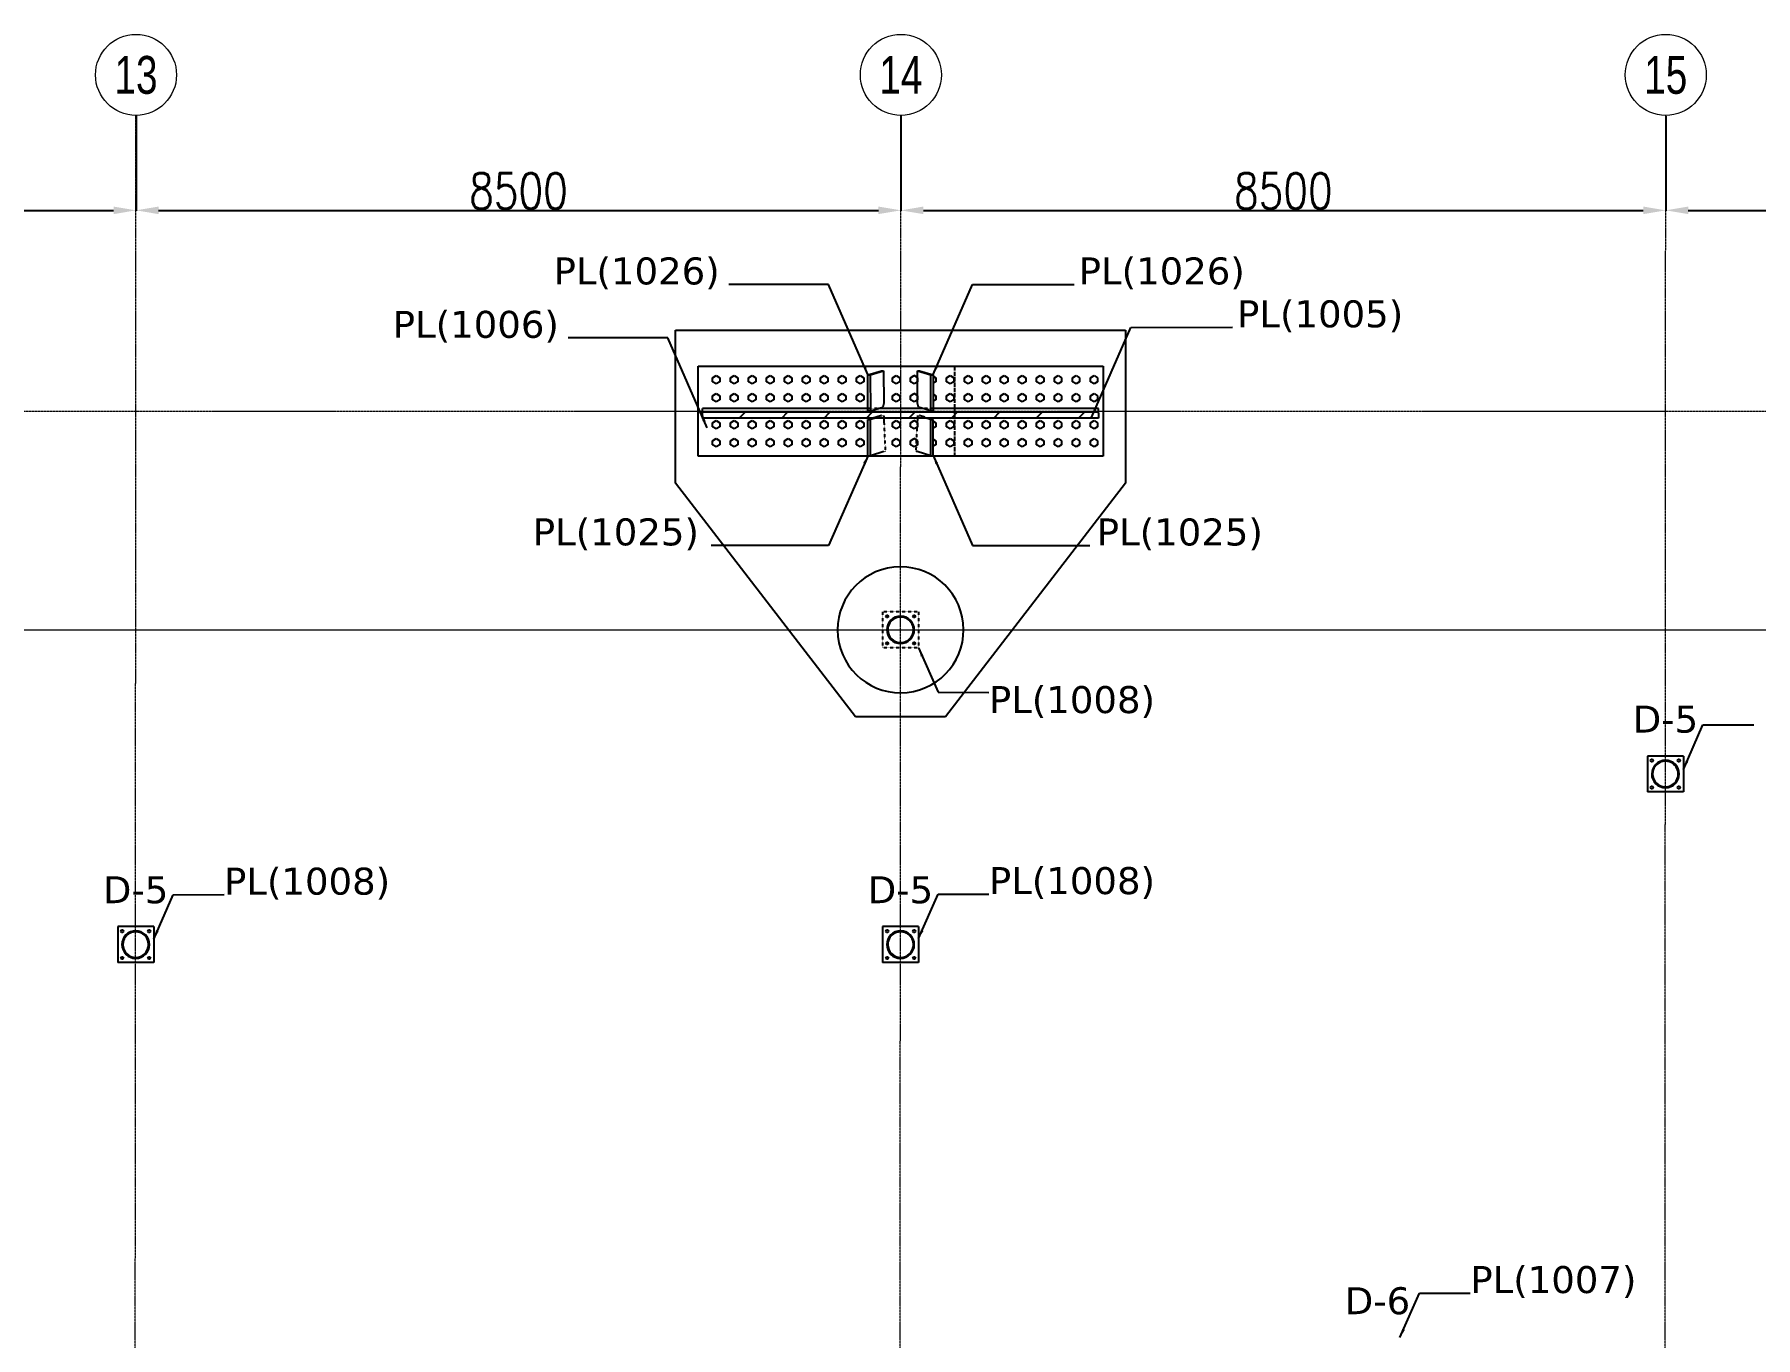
# Model space of a CAD drawing. Header units: millimetres. Extents: x -9024 to 102491, y -15825 to 35267.
# Drawn here: x 66716 to 85843, y 20060 to 34550 of the extents above; entities that cross this region are included whole.
import ezdxf
from ezdxf.enums import TextEntityAlignment as Align

# ---------------------------------------------------------------- set-up
doc = ezdxf.new("R2010")
doc.units = ezdxf.units.MM
for name, pattern in [('ACAD_ISO02W100', [15, 12, -3]), ('DXK_LINE_DOT2', [3.9198, 1.9599, -1.9599]), ('Grid Line', [3.33375, 1.905, -0.47625, 0.47625, -0.47625])]:
    doc.linetypes.add(name, pattern=pattern)
doc.layers.add('COTAS', color=8, linetype='Continuous')
doc.layers.add('TEXTO GENERAL', color=3, linetype='Continuous')
doc.layers.add('E_EJES', color=8, linetype='Continuous', lineweight=9)
doc.layers.add('E_EJES-1', color=8, linetype='Grid Line', lineweight=9)
doc.styles.add('CNI_COTAS', font='romans.shx', dxfattribs={"width": 0.8})
doc.styles.add('Swis721 LtCn BT_1', font='swisscl.ttf', dxfattribs={"height": 0.42})
doc.styles.add('TEXTO GENERAL', font='verdana.ttf', dxfattribs={"height": 0.9})
doc.dimstyles.new('1.3', dxfattribs={"dimscale": 0, "dimtxt": 25, "dimasz": 100, "dimexe": 4, "dimexo": 4, "dimgap": 9, "dimtad": 1, "dimdec": 0, "dimzin": 4, "dimdsep": 46, "dimtxsty": 'CNI_COTAS', "dimcen": 0, "dimclrd": 256, "dimclrt": 3, "dimadec": 0, "dimazin": 0, "dimtfac": 1, "dimtdec": 0, "dimtmove": 2, "dimatfit": 0, "dimfxl": 0.05, "dimtolj": 1, "dimtzin": 0, "dimarcsym": 0})
doc.dimstyles.new('1.5', dxfattribs={"dimscale": 0, "dimtxt": 400, "dimasz": 250, "dimexe": 4, "dimexo": 4, "dimgap": 15, "dimtad": 1, "dimdec": 0, "dimzin": 4, "dimdsep": 46, "dimtxsty": 'CNI_COTAS', "dimcen": 0, "dimclrd": 256, "dimclrt": 3, "dimadec": 0, "dimazin": 0, "dimtfac": 1, "dimtdec": 0, "dimtmove": 2, "dimatfit": 0, "dimfxl": 0.05, "dimtolj": 1, "dimtzin": 0, "dimarcsym": 0})

# ---------------------------------------------------------------- blocks, each defined once
blk = doc.blocks.new('Grid - CNI_NOMBRE EJES-372759-_26_00m_LOC COLUMNAS Y MUROS PISO 7')
at = {"layer": 'E_EJES'}
blk.add_circle((0, 0), 0.003, dxfattribs=at)
blk = doc.blocks.new('*D568')
at = {"layer": 'COTAS', "color": 0, "lineweight": -2, "transparency": 16777216}
for p, q in [((59345, 33641), (59345, 32590)), ((67845, 33646), (67845, 32590))]:
    blk.add_line(p, q, dxfattribs=at)
at = {"layer": 'COTAS', "lineweight": -2, "transparency": 16777216}
blk.add_line((59595, 32594), (67595, 32594), dxfattribs=at)
at = {"layer": 'COTAS', "transparency": 16777216}
for points in [[(59595, 32636), (59595, 32552), (59345, 32594)], [(67595, 32636), (67595, 32552), (67845, 32594)]]:
    blk.add_solid(points, dxfattribs=at)
at = {"layer": 'Defpoints', "color": 0, "transparency": 16777216}
for p in [(59345, 33645), (67845, 33650), (67845, 32594)]:
    blk.add_point(p, dxfattribs=at)
at = {"layer": 'COTAS', "color": 3, "transparency": 16777216, "insert": (63595, 32809), "char_height": 400, "attachment_point": 5, "style": 'CNI_COTAS'}
blk.add_mtext('\\A1;8500', dxfattribs=at)
blk = doc.blocks.new('*D569')
at = {"layer": 'COTAS', "color": 0, "lineweight": -2, "transparency": 16777216}
for p, q in [((67845, 33646), (67845, 32590)), ((76345, 33646), (76345, 32590))]:
    blk.add_line(p, q, dxfattribs=at)
at = {"layer": 'COTAS', "lineweight": -2, "transparency": 16777216}
blk.add_line((68095, 32594), (76095, 32594), dxfattribs=at)
at = {"layer": 'COTAS', "transparency": 16777216}
for points in [[(68095, 32636), (68095, 32552), (67845, 32594)], [(76095, 32636), (76095, 32552), (76345, 32594)]]:
    blk.add_solid(points, dxfattribs=at)
at = {"layer": 'Defpoints', "color": 0, "transparency": 16777216}
for p in [(67845, 33650), (76345, 33650), (76345, 32594)]:
    blk.add_point(p, dxfattribs=at)
at = {"layer": 'COTAS', "color": 3, "transparency": 16777216, "insert": (72095, 32809), "char_height": 400, "attachment_point": 5, "style": 'CNI_COTAS'}
blk.add_mtext('\\A1;8500', dxfattribs=at)
blk = doc.blocks.new('*D570')
at = {"layer": 'COTAS', "color": 0, "lineweight": -2, "transparency": 16777216}
for p, q in [((76345, 33646), (76345, 32590)), ((84845, 33641), (84845, 32590))]:
    blk.add_line(p, q, dxfattribs=at)
at = {"layer": 'COTAS', "lineweight": -2, "transparency": 16777216}
blk.add_line((76595, 32594), (84595, 32594), dxfattribs=at)
at = {"layer": 'COTAS', "transparency": 16777216}
for points in [[(76595, 32636), (76595, 32552), (76345, 32594)], [(84595, 32636), (84595, 32552), (84845, 32594)]]:
    blk.add_solid(points, dxfattribs=at)
at = {"layer": 'Defpoints', "color": 0, "transparency": 16777216}
for p in [(76345, 33650), (84845, 33645), (84845, 32594)]:
    blk.add_point(p, dxfattribs=at)
at = {"layer": 'COTAS', "color": 3, "transparency": 16777216, "insert": (80595, 32809), "char_height": 400, "attachment_point": 5, "style": 'CNI_COTAS'}
blk.add_mtext('\\A1;8500', dxfattribs=at)
blk = doc.blocks.new('*D571')
at = {"layer": 'COTAS', "color": 0, "lineweight": -2, "transparency": 16777216}
for p, q in [((84845, 33641), (84845, 32590)), ((93345, 33646), (93345, 32590))]:
    blk.add_line(p, q, dxfattribs=at)
at = {"layer": 'COTAS', "lineweight": -2, "transparency": 16777216}
blk.add_line((85095, 32594), (93095, 32594), dxfattribs=at)
at = {"layer": 'COTAS', "transparency": 16777216}
for points in [[(85095, 32636), (85095, 32552), (84845, 32594)], [(93095, 32636), (93095, 32552), (93345, 32594)]]:
    blk.add_solid(points, dxfattribs=at)
at = {"layer": 'Defpoints', "color": 0, "transparency": 16777216}
for p in [(84845, 33645), (93345, 33650), (93345, 32594)]:
    blk.add_point(p, dxfattribs=at)
at = {"layer": 'COTAS', "color": 3, "transparency": 16777216, "insert": (89095, 32809), "char_height": 400, "attachment_point": 5, "style": 'CNI_COTAS'}
blk.add_mtext('\\A1;8500', dxfattribs=at)

msp = doc.modelspace()

# ---------------------------------------------------------------- hatches: boundary and pattern name
at = {"linetype": 'Continuous'}
h = msp.add_hatch(dxfattribs=at)
h.set_pattern_fill('', scale=105, style=0, pattern_type=0)
h.set_pattern_definition([(45, (74141.58, 30348.73), (-235.732, 235.732), [])])
h.paths.add_polyline_path([(78541.6, 30348.7), (74141.6, 30348.7), (74141.6, 30338.3), (74143.9, 30284.5), (78539.2, 30284.5), (78541.6, 30338.3)])
h = msp.add_hatch(dxfattribs=at)
h.set_pattern_fill('', scale=105, style=0, pattern_type=0)
h.set_pattern_definition([(45, (76490.95, 27959.75), (-235.73, 235.73), [])])
h.paths.add_polyline_path([(76493.9, 27930), (76490.9, 27959.8), (76482.3, 27988.4), (76468.2, 28014.7), (76449.2, 28037.8), (76426.1, 28056.8), (76399.7, 28070.9), (76371.1, 28079.6), (76341.4, 28082.5), (76311.6, 28079.6), (76283, 28070.9), (76256.7, 28056.8), (76233.5, 28037.8), (76214.6, 28014.7), (76200.5, 27988.4), (76191.8, 27959.8), (76188.9, 27930), (76191.8, 27900.2), (76200.5, 27871.6), (76214.6, 27845.3), (76233.5, 27822.2), (76256.7, 27803.2), (76283, 27789.1), (76311.6, 27780.4), (76341.4, 27777.5), (76371.1, 27780.4), (76399.7, 27789.1), (76426.1, 27803.2), (76449.2, 27822.2), (76468.2, 27845.3), (76482.3, 27871.6), (76490.9, 27900.2)])
h.paths.add_polyline_path([(76473, 27875.5), (76459.9, 27850.8), (76442.1, 27829.2), (76420.5, 27811.5), (76395.9, 27798.3), (76369.2, 27790.2), (76341.4, 27787.5), (76313.6, 27790.2), (76286.8, 27798.3), (76262.2, 27811.5), (76240.6, 27829.2), (76222.9, 27850.8), (76209.7, 27875.5), (76201.6, 27902.2), (76198.9, 27930), (76201.6, 27957.8), (76209.7, 27984.5), (76222.9, 28009.2), (76240.6, 28030.8), (76262.2, 28048.5), (76286.8, 28061.7), (76313.6, 28069.8), (76341.4, 28072.5), (76369.2, 28069.8), (76395.9, 28061.7), (76420.5, 28048.5), (76442.1, 28030.8), (76459.9, 28009.2), (76473, 27984.5), (76481.1, 27957.8), (76483.9, 27930), (76481.1, 27902.2)])
h = msp.add_hatch(color=96, dxfattribs=at)
h.paths.add_polyline_path([(84993.9, 26326.9), (84991, 26356.7), (84982.3, 26385.3), (84968.2, 26411.7), (84949.2, 26434.8), (84926.1, 26453.7), (84899.7, 26467.8), (84871.1, 26476.5), (84841.4, 26479.4), (84811.6, 26476.5), (84783, 26467.8), (84756.7, 26453.7), (84733.5, 26434.8), (84714.6, 26411.7), (84700.5, 26385.3), (84691.8, 26356.7), (84688.9, 26326.9), (84691.8, 26297.2), (84700.5, 26268.6), (84714.6, 26242.2), (84733.5, 26219.1), (84756.7, 26200.1), (84783, 26186), (84811.6, 26177.4), (84841.4, 26174.4), (84871.1, 26177.4), (84899.7, 26186), (84926.1, 26200.1), (84949.2, 26219.1), (84968.2, 26242.2), (84982.3, 26268.6), (84991, 26297.2)])
h.paths.add_polyline_path([(84973, 26272.4), (84959.9, 26247.8), (84942.1, 26226.2), (84920.6, 26208.5), (84895.9, 26195.3), (84869.2, 26187.2), (84841.4, 26184.4), (84813.6, 26187.2), (84786.9, 26195.3), (84762.2, 26208.5), (84740.6, 26226.2), (84722.9, 26247.8), (84709.7, 26272.4), (84701.6, 26299.1), (84698.9, 26326.9), (84701.6, 26354.7), (84709.7, 26381.5), (84722.9, 26406.1), (84740.6, 26427.7), (84762.2, 26445.4), (84786.9, 26458.6), (84813.6, 26466.7), (84841.4, 26469.4), (84869.2, 26466.7), (84895.9, 26458.6), (84920.6, 26445.4), (84942.1, 26427.7), (84959.9, 26406.1), (84973, 26381.5), (84981.1, 26354.7), (84983.9, 26326.9), (84981.1, 26299.1)])
h = msp.add_hatch(color=96, dxfattribs=at)
h.paths.add_polyline_path([(67993.9, 24429.9), (67990.9, 24459.7), (67982.3, 24488.3), (67968.2, 24514.6), (67949.2, 24537.7), (67926.1, 24556.7), (67899.7, 24570.8), (67871.1, 24579.5), (67841.4, 24582.4), (67811.6, 24579.5), (67783, 24570.8), (67756.7, 24556.7), (67733.5, 24537.7), (67714.6, 24514.6), (67700.5, 24488.3), (67691.8, 24459.7), (67688.9, 24429.9), (67691.8, 24400.1), (67700.5, 24371.5), (67714.6, 24345.2), (67733.5, 24322.1), (67756.7, 24303.1), (67783, 24289), (67811.6, 24280.3), (67841.4, 24277.4), (67871.1, 24280.3), (67899.7, 24289), (67926.1, 24303.1), (67949.2, 24322.1), (67968.2, 24345.2), (67982.3, 24371.5), (67990.9, 24400.1)])
h.paths.add_polyline_path([(67973, 24375.4), (67959.9, 24350.7), (67942.1, 24329.1), (67920.5, 24311.4), (67895.9, 24298.2), (67869.2, 24290.1), (67841.4, 24287.4), (67813.6, 24290.1), (67786.8, 24298.2), (67762.2, 24311.4), (67740.6, 24329.1), (67722.9, 24350.7), (67709.7, 24375.4), (67701.6, 24402.1), (67698.9, 24429.9), (67701.6, 24457.7), (67709.7, 24484.4), (67722.9, 24509.1), (67740.6, 24530.7), (67762.2, 24548.4), (67786.8, 24561.6), (67813.6, 24569.7), (67841.4, 24572.4), (67869.2, 24569.7), (67895.9, 24561.6), (67920.5, 24548.4), (67942.1, 24530.7), (67959.9, 24509.1), (67973, 24484.4), (67981.1, 24457.7), (67983.9, 24429.9), (67981.1, 24402.1)])
h = msp.add_hatch(color=96, dxfattribs=at)
h.paths.add_polyline_path([(76493.9, 24429.9), (76490.9, 24459.7), (76482.3, 24488.3), (76468.2, 24514.6), (76449.2, 24537.7), (76426.1, 24556.7), (76399.7, 24570.8), (76371.1, 24579.5), (76341.4, 24582.4), (76311.6, 24579.5), (76283, 24570.8), (76256.7, 24556.7), (76233.5, 24537.7), (76214.6, 24514.6), (76200.5, 24488.3), (76191.8, 24459.7), (76188.9, 24429.9), (76191.8, 24400.1), (76200.5, 24371.5), (76214.6, 24345.2), (76233.5, 24322.1), (76256.7, 24303.1), (76283, 24289), (76311.6, 24280.3), (76341.4, 24277.4), (76371.1, 24280.3), (76399.7, 24289), (76426.1, 24303.1), (76449.2, 24322.1), (76468.2, 24345.2), (76482.3, 24371.5), (76490.9, 24400.1)])
h.paths.add_polyline_path([(76473, 24375.4), (76459.9, 24350.7), (76442.1, 24329.1), (76420.5, 24311.4), (76395.9, 24298.2), (76369.2, 24290.1), (76341.4, 24287.4), (76313.6, 24290.1), (76286.8, 24298.2), (76262.2, 24311.4), (76240.6, 24329.1), (76222.9, 24350.7), (76209.7, 24375.4), (76201.6, 24402.1), (76198.9, 24429.9), (76201.6, 24457.7), (76209.7, 24484.4), (76222.9, 24509.1), (76240.6, 24530.7), (76262.2, 24548.4), (76286.8, 24561.6), (76313.6, 24569.7), (76341.4, 24572.4), (76369.2, 24569.7), (76395.9, 24561.6), (76420.5, 24548.4), (76442.1, 24530.7), (76459.9, 24509.1), (76473, 24484.4), (76481.1, 24457.7), (76483.9, 24429.9), (76481.1, 24402.1)])

# ---------------------------------------------------------------- linework, layer by layer
at = {"color": 2, "linetype": 'Continuous'}
for p, q in [((73841.6, 29560), (73841.6, 31260)), ((73841.6, 31260), (78841.2, 31260)), ((78841.2, 31260), (78841.2, 29560)), ((74091.6, 29860), (74091.6, 30860)), ((74091.6, 30860), (78591.6, 30860)), ((75979.2, 30764.9), (76129.3, 30808.7)), ((76005.3, 30765.5), (76153.2, 30808.7)), ((76129.3, 30808.7), (76153.2, 30808.7)), ((76153.2, 30808.7), (76154, 30448.7)), ((76528.8, 30448.7), (76529.5, 30808.7)), ((76529.5, 30808.7), (76553.5, 30808.7)), ((76529.5, 30808.7), (76677.4, 30765.5)), ((76553.5, 30808.7), (76703.5, 30764.9)), ((78591.6, 30860), (78591.6, 29860)), ((75979.2, 30764.9), (76005.3, 30765.5)), ((75979.3, 30364.4), (75979.2, 30764.9)), ((76005.3, 30765.5), (76005.5, 30365.1)), ((76677.3, 30365.1), (76677.4, 30765.5)), ((76677.4, 30765.5), (76703.5, 30764.9)), ((76703.5, 30764.9), (76703.4, 30364.4)), ((76154, 30448.7), (76142.5, 30405.3)), ((76540.3, 30405.3), (76528.8, 30448.7)), ((74141.6, 30348.7), (74141.6, 30391.9)), ((75979.3, 30391.9), (74141.6, 30391.9)), ((74141.6, 30338.3), (74141.6, 30348.7)), ((78541.6, 30348.7), (74141.6, 30348.7)), ((74141.6, 30284.9), (74141.6, 30338.3)), ((74143.9, 30284.5), (74141.6, 30338.3)), ((74143.9, 30284.5), (74141.6, 30284.9)), ((78539.2, 30284.5), (74143.9, 30284.5)), ((76005.5, 30365.1), (75979.3, 30364.4)), ((76037.9, 30284.5), (75979.4, 30267)), ((75979.4, 30267), (76005.5, 30267.6)), ((75979.4, 29865.5), (75979.4, 30267)), ((76005.5, 30365.1), (76142.5, 30405.3)), ((76061.8, 30284.5), (76005.5, 30267.6)), ((76005.5, 29866.1), (76005.5, 30267.6)), ((76586, 30391.9), (76096.8, 30391.9)), ((76154.5, 30284.5), (76157.2, 30226.8)), ((76528.2, 30284.5), (76525.6, 30226.8)), ((76677.3, 30365.1), (76540.3, 30405.3)), ((76677.3, 30267.6), (76620.9, 30284.5)), ((76703.4, 30267), (76644.8, 30284.5)), ((76703.4, 30364.4), (76677.3, 30365.1)), ((76677.3, 29866.1), (76677.3, 30267.6)), ((76677.3, 30267.6), (76703.4, 30267)), ((78541.6, 30391.9), (76703.4, 30391.9)), ((76703.4, 29865.5), (76703.4, 30267)), ((78541.6, 30338.3), (78539.2, 30284.5)), ((78541.6, 30284.9), (78539.2, 30284.5)), ((78541.6, 30348.7), (78541.6, 30391.9)), ((78541.6, 30338.3), (78541.6, 30348.7)), ((78541.6, 30338.3), (78541.6, 30284.9)), ((78591.6, 29860), (74091.6, 29860)), ((75979.4, 29865.5), (76005.5, 29866.1)), ((76157.2, 29911.5), (76005.5, 29866.1)), ((76677.3, 29866.1), (76525.6, 29911.5)), ((76677.3, 29866.1), (76703.4, 29865.5)), ((75841.4, 26963), (73841.6, 29560)), ((78841.2, 29560), (76841.4, 26963)), ((76841.4, 26963), (75841.4, 26963)), ((85041.4, 26526.9), (84641.4, 26526.9)), ((84641.4, 26526.9), (84641.4, 26126.9)), ((85041.4, 26526.9), (85041.4, 26126.9)), ((85041.4, 26126.9), (84641.4, 26126.9)), ((68041.4, 24629.9), (67641.4, 24629.9)), ((67641.4, 24629.9), (67641.4, 24229.9)), ((68041.4, 24629.9), (68041.4, 24229.9)), ((76541.4, 24629.9), (76141.4, 24629.9)), ((76141.4, 24629.9), (76141.4, 24229.9)), ((76541.4, 24629.9), (76541.4, 24229.9)), ((68041.4, 24229.9), (67641.4, 24229.9)), ((76541.4, 24229.9), (76141.4, 24229.9))]:
    msp.add_line(p, q, dxfattribs=at)
at = {"color": 7, "linetype": 'DXK_LINE_DOT2'}
for p, q in [((74091.6, 29860), (74091.6, 30860)), ((74091.6, 30860), (78591.6, 30860)), ((78591.6, 30860), (78591.6, 29860)), ((76096.8, 30391.9), (75979.3, 30391.9)), ((76129.4, 30311.8), (76037.9, 30284.5)), ((76153.3, 30311.8), (76061.8, 30284.5)), ((76153.3, 30311.8), (76129.4, 30311.8)), ((76153.3, 30311.8), (76154.5, 30284.5)), ((76157.2, 30226.8), (76171.5, 29915.8)), ((76525.6, 30226.8), (76511.2, 29915.8)), ((76529.5, 30311.8), (76528.2, 30284.5)), ((76553.4, 30311.8), (76529.5, 30311.8)), ((76620.9, 30284.5), (76529.5, 30311.8)), ((76644.8, 30284.5), (76553.4, 30311.8)), ((76703.4, 30391.9), (76586, 30391.9)), ((78591.6, 29860), (74091.6, 29860)), ((76171.5, 29915.8), (76157.2, 29911.5)), ((76525.6, 29911.5), (76511.2, 29915.8)), ((76541.4, 28130), (76141.4, 28130)), ((76141.4, 28130), (76141.4, 27730)), ((76541.4, 28130), (76541.4, 27730)), ((76541.4, 27730), (76141.4, 27730))]:
    msp.add_line(p, q, dxfattribs=at)
at = {"color": 1, "linetype": 'ACAD_ISO02W100', "ltscale": 4}
msp.add_line((76941.6, 30860), (76941.6, 29860), dxfattribs=at)
at = {"color": 7, "linetype": 'Continuous'}
for p, q in [((74251.6, 30733.1), (74291.6, 30756.2)), ((74251.6, 30686.9), (74251.6, 30733.1)), ((74291.6, 30663.8), (74251.6, 30686.9)), ((74291.6, 30756.2), (74331.6, 30733.1)), ((74331.6, 30686.9), (74291.6, 30663.8)), ((74331.6, 30733.1), (74331.6, 30686.9)), ((74451.6, 30733.1), (74491.6, 30756.2)), ((74451.6, 30686.9), (74451.6, 30733.1)), ((74491.6, 30663.8), (74451.6, 30686.9)), ((74491.6, 30756.2), (74531.6, 30733.1)), ((74531.6, 30686.9), (74491.6, 30663.8)), ((74531.6, 30733.1), (74531.6, 30686.9)), ((74651.6, 30733.1), (74691.6, 30756.2)), ((74651.6, 30686.9), (74651.6, 30733.1)), ((74691.6, 30663.8), (74651.6, 30686.9)), ((74691.6, 30756.2), (74731.6, 30733.1)), ((74731.6, 30686.9), (74691.6, 30663.8)), ((74731.6, 30733.1), (74731.6, 30686.9)), ((74851.6, 30733.1), (74891.6, 30756.2)), ((74851.6, 30686.9), (74851.6, 30733.1)), ((74891.6, 30663.8), (74851.6, 30686.9)), ((74891.6, 30756.2), (74931.6, 30733.1)), ((74931.6, 30686.9), (74891.6, 30663.8)), ((74931.6, 30733.1), (74931.6, 30686.9)), ((75051.6, 30733.1), (75091.6, 30756.2)), ((75051.6, 30686.9), (75051.6, 30733.1)), ((75091.6, 30663.8), (75051.6, 30686.9)), ((75091.6, 30756.2), (75131.6, 30733.1)), ((75131.6, 30686.9), (75091.6, 30663.8)), ((75131.6, 30733.1), (75131.6, 30686.9)), ((75251.6, 30733.1), (75291.6, 30756.2)), ((75251.6, 30686.9), (75251.6, 30733.1)), ((75291.6, 30663.8), (75251.6, 30686.9)), ((75291.6, 30756.2), (75331.6, 30733.1)), ((75331.6, 30686.9), (75291.6, 30663.8)), ((75331.6, 30733.1), (75331.6, 30686.9)), ((75451.6, 30733.1), (75491.6, 30756.2)), ((75451.6, 30686.9), (75451.6, 30733.1)), ((75491.6, 30663.8), (75451.6, 30686.9)), ((75491.6, 30756.2), (75531.6, 30733.1)), ((75531.6, 30686.9), (75491.6, 30663.8)), ((75531.6, 30733.1), (75531.6, 30686.9)), ((75651.6, 30733.1), (75691.6, 30756.2)), ((75651.6, 30686.9), (75651.6, 30733.1)), ((75691.6, 30663.8), (75651.6, 30686.9)), ((75691.6, 30756.2), (75731.6, 30733.1)), ((75731.6, 30686.9), (75691.6, 30663.8)), ((75731.6, 30733.1), (75731.6, 30686.9)), ((75851.6, 30733.1), (75891.6, 30756.2)), ((75851.6, 30686.9), (75851.6, 30733.1)), ((75891.6, 30663.8), (75851.6, 30686.9)), ((75891.6, 30756.2), (75931.6, 30733.1)), ((75931.6, 30686.9), (75891.6, 30663.8)), ((75931.6, 30733.1), (75931.6, 30686.9)), ((76251.6, 30733.1), (76291.6, 30756.2)), ((76251.6, 30686.9), (76251.6, 30733.1)), ((76291.6, 30663.8), (76251.6, 30686.9)), ((76291.6, 30756.2), (76331.6, 30733.1)), ((76331.6, 30686.9), (76291.6, 30663.8)), ((76331.6, 30733.1), (76331.6, 30686.9)), ((76451.6, 30733.1), (76491.6, 30756.2)), ((76451.6, 30686.9), (76451.6, 30733.1)), ((76491.6, 30663.8), (76451.6, 30686.9)), ((76531.6, 30733.1), (76491.6, 30756.2)), ((76531.6, 30686.9), (76491.6, 30663.8)), ((76531.6, 30686.9), (76531.6, 30733.1)), ((76703.5, 30749.3), (76731.6, 30733.1)), ((76731.6, 30686.9), (76703.5, 30670.7)), ((76731.6, 30733.1), (76731.6, 30686.9)), ((76851.6, 30733.1), (76891.6, 30756.2)), ((76851.6, 30686.9), (76851.6, 30733.1)), ((76891.6, 30663.8), (76851.6, 30686.9)), ((76891.6, 30756.2), (76931.6, 30733.1)), ((76931.6, 30686.9), (76891.6, 30663.8)), ((76931.6, 30733.1), (76931.6, 30686.9)), ((77051.6, 30733.1), (77091.6, 30756.2)), ((77051.6, 30686.9), (77051.6, 30733.1)), ((77091.6, 30663.8), (77051.6, 30686.9)), ((77091.6, 30756.2), (77131.6, 30733.1)), ((77131.6, 30686.9), (77091.6, 30663.8)), ((77131.6, 30733.1), (77131.6, 30686.9)), ((77251.6, 30733.1), (77291.6, 30756.2)), ((77251.6, 30686.9), (77251.6, 30733.1)), ((77291.6, 30663.8), (77251.6, 30686.9)), ((77291.6, 30756.2), (77331.6, 30733.1)), ((77331.6, 30686.9), (77291.6, 30663.8)), ((77331.6, 30733.1), (77331.6, 30686.9)), ((77451.6, 30733.1), (77491.6, 30756.2)), ((77451.6, 30686.9), (77451.6, 30733.1)), ((77491.6, 30663.8), (77451.6, 30686.9)), ((77491.6, 30756.2), (77531.6, 30733.1)), ((77531.6, 30686.9), (77491.6, 30663.8)), ((77531.6, 30733.1), (77531.6, 30686.9)), ((77651.6, 30733.1), (77691.6, 30756.2)), ((77651.6, 30686.9), (77651.6, 30733.1)), ((77691.6, 30663.8), (77651.6, 30686.9)), ((77691.6, 30756.2), (77731.6, 30733.1)), ((77731.6, 30686.9), (77691.6, 30663.8)), ((77731.6, 30733.1), (77731.6, 30686.9)), ((77851.6, 30733.1), (77891.6, 30756.2)), ((77851.6, 30686.9), (77851.6, 30733.1)), ((77891.6, 30663.8), (77851.6, 30686.9)), ((77891.6, 30756.2), (77931.6, 30733.1)), ((77931.6, 30686.9), (77891.6, 30663.8)), ((77931.6, 30733.1), (77931.6, 30686.9)), ((78051.6, 30733.1), (78091.6, 30756.2)), ((78051.6, 30686.9), (78051.6, 30733.1)), ((78091.6, 30663.8), (78051.6, 30686.9)), ((78091.6, 30756.2), (78131.6, 30733.1)), ((78131.6, 30686.9), (78091.6, 30663.8)), ((78131.6, 30733.1), (78131.6, 30686.9)), ((78251.6, 30733.1), (78291.6, 30756.2)), ((78251.6, 30686.9), (78251.6, 30733.1)), ((78291.6, 30663.8), (78251.6, 30686.9)), ((78291.6, 30756.2), (78331.6, 30733.1)), ((78331.6, 30686.9), (78291.6, 30663.8)), ((78331.6, 30733.1), (78331.6, 30686.9)), ((78451.6, 30733.1), (78491.6, 30756.2)), ((78451.6, 30686.9), (78451.6, 30733.1)), ((78491.6, 30663.8), (78451.6, 30686.9)), ((78491.6, 30756.2), (78531.6, 30733.1)), ((78531.6, 30686.9), (78491.6, 30663.8)), ((78531.6, 30733.1), (78531.6, 30686.9)), ((74251.6, 30533.1), (74291.6, 30556.2)), ((74251.6, 30486.9), (74251.6, 30533.1)), ((74291.6, 30463.8), (74251.6, 30486.9)), ((74291.6, 30556.2), (74331.6, 30533.1)), ((74331.6, 30486.9), (74291.6, 30463.8)), ((74331.6, 30533.1), (74331.6, 30486.9)), ((74451.6, 30533.1), (74491.6, 30556.2)), ((74451.6, 30486.9), (74451.6, 30533.1)), ((74491.6, 30463.8), (74451.6, 30486.9)), ((74491.6, 30556.2), (74531.6, 30533.1)), ((74531.6, 30486.9), (74491.6, 30463.8)), ((74531.6, 30533.1), (74531.6, 30486.9)), ((74651.6, 30533.1), (74691.6, 30556.2)), ((74651.6, 30486.9), (74651.6, 30533.1)), ((74691.6, 30463.8), (74651.6, 30486.9)), ((74691.6, 30556.2), (74731.6, 30533.1)), ((74731.6, 30486.9), (74691.6, 30463.8)), ((74731.6, 30533.1), (74731.6, 30486.9)), ((74851.6, 30533.1), (74891.6, 30556.2)), ((74851.6, 30486.9), (74851.6, 30533.1)), ((74891.6, 30463.8), (74851.6, 30486.9)), ((74891.6, 30556.2), (74931.6, 30533.1)), ((74931.6, 30486.9), (74891.6, 30463.8)), ((74931.6, 30533.1), (74931.6, 30486.9)), ((75051.6, 30533.1), (75091.6, 30556.2)), ((75051.6, 30486.9), (75051.6, 30533.1)), ((75091.6, 30463.8), (75051.6, 30486.9)), ((75091.6, 30556.2), (75131.6, 30533.1)), ((75131.6, 30486.9), (75091.6, 30463.8)), ((75131.6, 30533.1), (75131.6, 30486.9)), ((75251.6, 30533.1), (75291.6, 30556.2)), ((75251.6, 30486.9), (75251.6, 30533.1)), ((75291.6, 30463.8), (75251.6, 30486.9)), ((75291.6, 30556.2), (75331.6, 30533.1)), ((75331.6, 30486.9), (75291.6, 30463.8)), ((75331.6, 30533.1), (75331.6, 30486.9)), ((75451.6, 30533.1), (75491.6, 30556.2)), ((75451.6, 30486.9), (75451.6, 30533.1)), ((75491.6, 30463.8), (75451.6, 30486.9)), ((75491.6, 30556.2), (75531.6, 30533.1)), ((75531.6, 30486.9), (75491.6, 30463.8)), ((75531.6, 30533.1), (75531.6, 30486.9)), ((75651.6, 30533.1), (75691.6, 30556.2)), ((75651.6, 30486.9), (75651.6, 30533.1)), ((75691.6, 30463.8), (75651.6, 30486.9)), ((75691.6, 30556.2), (75731.6, 30533.1)), ((75731.6, 30486.9), (75691.6, 30463.8)), ((75731.6, 30533.1), (75731.6, 30486.9)), ((75851.6, 30533.1), (75891.6, 30556.2)), ((75851.6, 30486.9), (75851.6, 30533.1)), ((75891.6, 30463.8), (75851.6, 30486.9)), ((75891.6, 30556.2), (75931.6, 30533.1)), ((75931.6, 30486.9), (75891.6, 30463.8)), ((75931.6, 30533.1), (75931.6, 30486.9)), ((76251.6, 30533.1), (76291.6, 30556.2)), ((76251.6, 30486.9), (76251.6, 30533.1)), ((76291.6, 30463.8), (76251.6, 30486.9)), ((76291.6, 30556.2), (76331.6, 30533.1)), ((76331.6, 30486.9), (76291.6, 30463.8)), ((76331.6, 30533.1), (76331.6, 30486.9)), ((76451.6, 30533.1), (76491.6, 30556.2)), ((76451.6, 30486.9), (76451.6, 30533.1)), ((76491.6, 30463.8), (76451.6, 30486.9)), ((76531.6, 30533.1), (76491.6, 30556.2)), ((76531.6, 30486.9), (76491.6, 30463.8)), ((76531.6, 30486.9), (76531.6, 30533.1)), ((76703.5, 30549.3), (76731.6, 30533.1)), ((76731.6, 30486.9), (76703.5, 30470.7)), ((76731.6, 30533.1), (76731.6, 30486.9)), ((76851.6, 30533.1), (76891.6, 30556.2)), ((76851.6, 30486.9), (76851.6, 30533.1)), ((76891.6, 30463.8), (76851.6, 30486.9)), ((76891.6, 30556.2), (76931.6, 30533.1)), ((76931.6, 30486.9), (76891.6, 30463.8)), ((76931.6, 30533.1), (76931.6, 30486.9)), ((77051.6, 30533.1), (77091.6, 30556.2)), ((77051.6, 30486.9), (77051.6, 30533.1)), ((77091.6, 30463.8), (77051.6, 30486.9)), ((77091.6, 30556.2), (77131.6, 30533.1)), ((77131.6, 30486.9), (77091.6, 30463.8)), ((77131.6, 30533.1), (77131.6, 30486.9)), ((77251.6, 30533.1), (77291.6, 30556.2)), ((77251.6, 30486.9), (77251.6, 30533.1)), ((77291.6, 30463.8), (77251.6, 30486.9)), ((77291.6, 30556.2), (77331.6, 30533.1)), ((77331.6, 30486.9), (77291.6, 30463.8)), ((77331.6, 30533.1), (77331.6, 30486.9)), ((77451.6, 30533.1), (77491.6, 30556.2)), ((77451.6, 30486.9), (77451.6, 30533.1)), ((77491.6, 30463.8), (77451.6, 30486.9)), ((77491.6, 30556.2), (77531.6, 30533.1)), ((77531.6, 30486.9), (77491.6, 30463.8)), ((77531.6, 30533.1), (77531.6, 30486.9)), ((77651.6, 30533.1), (77691.6, 30556.2)), ((77651.6, 30486.9), (77651.6, 30533.1)), ((77691.6, 30463.8), (77651.6, 30486.9)), ((77691.6, 30556.2), (77731.6, 30533.1)), ((77731.6, 30486.9), (77691.6, 30463.8)), ((77731.6, 30533.1), (77731.6, 30486.9)), ((77851.6, 30533.1), (77891.6, 30556.2)), ((77851.6, 30486.9), (77851.6, 30533.1)), ((77891.6, 30463.8), (77851.6, 30486.9)), ((77891.6, 30556.2), (77931.6, 30533.1)), ((77931.6, 30486.9), (77891.6, 30463.8)), ((77931.6, 30533.1), (77931.6, 30486.9)), ((78051.6, 30533.1), (78091.6, 30556.2)), ((78051.6, 30486.9), (78051.6, 30533.1)), ((78091.6, 30463.8), (78051.6, 30486.9)), ((78091.6, 30556.2), (78131.6, 30533.1)), ((78131.6, 30486.9), (78091.6, 30463.8)), ((78131.6, 30533.1), (78131.6, 30486.9)), ((78251.6, 30533.1), (78291.6, 30556.2)), ((78251.6, 30486.9), (78251.6, 30533.1)), ((78291.6, 30463.8), (78251.6, 30486.9)), ((78291.6, 30556.2), (78331.6, 30533.1)), ((78331.6, 30486.9), (78291.6, 30463.8)), ((78331.6, 30533.1), (78331.6, 30486.9)), ((78451.6, 30533.1), (78491.6, 30556.2)), ((78451.6, 30486.9), (78451.6, 30533.1)), ((78491.6, 30463.8), (78451.6, 30486.9)), ((78491.6, 30556.2), (78531.6, 30533.1)), ((78531.6, 30486.9), (78491.6, 30463.8)), ((78531.6, 30533.1), (78531.6, 30486.9)), ((74251.6, 30233.1), (74291.6, 30256.2)), ((74251.6, 30186.9), (74251.6, 30233.1)), ((74291.6, 30256.2), (74331.6, 30233.1)), ((74331.6, 30233.1), (74331.6, 30186.9)), ((74451.6, 30233.1), (74491.6, 30256.2)), ((74451.6, 30186.9), (74451.6, 30233.1)), ((74491.6, 30256.2), (74531.6, 30233.1)), ((74531.6, 30233.1), (74531.6, 30186.9)), ((74651.6, 30233.1), (74691.6, 30256.2)), ((74651.6, 30186.9), (74651.6, 30233.1)), ((74691.6, 30256.2), (74731.6, 30233.1)), ((74731.6, 30233.1), (74731.6, 30186.9)), ((74851.6, 30233.1), (74891.6, 30256.2)), ((74851.6, 30186.9), (74851.6, 30233.1)), ((74891.6, 30256.2), (74931.6, 30233.1)), ((74931.6, 30233.1), (74931.6, 30186.9)), ((75051.6, 30233.1), (75091.6, 30256.2)), ((75051.6, 30186.9), (75051.6, 30233.1)), ((75091.6, 30256.2), (75131.6, 30233.1)), ((75131.6, 30233.1), (75131.6, 30186.9)), ((75251.6, 30233.1), (75291.6, 30256.2)), ((75251.6, 30186.9), (75251.6, 30233.1)), ((75291.6, 30256.2), (75331.6, 30233.1)), ((75331.6, 30233.1), (75331.6, 30186.9)), ((75451.6, 30233.1), (75491.6, 30256.2)), ((75451.6, 30186.9), (75451.6, 30233.1)), ((75491.6, 30256.2), (75531.6, 30233.1)), ((75531.6, 30233.1), (75531.6, 30186.9)), ((75651.6, 30233.1), (75691.6, 30256.2)), ((75651.6, 30186.9), (75651.6, 30233.1)), ((75691.6, 30256.2), (75731.6, 30233.1)), ((75731.6, 30233.1), (75731.6, 30186.9)), ((75851.6, 30233.1), (75891.6, 30256.2)), ((75851.6, 30186.9), (75851.6, 30233.1)), ((75891.6, 30256.2), (75931.6, 30233.1)), ((75931.6, 30233.1), (75931.6, 30186.9)), ((76251.6, 30233.1), (76291.6, 30256.2)), ((76251.6, 30186.9), (76251.6, 30233.1)), ((76291.6, 30256.2), (76331.6, 30233.1)), ((76331.6, 30233.1), (76331.6, 30186.9)), ((76451.6, 30233.1), (76491.6, 30256.2)), ((76451.6, 30186.9), (76451.6, 30233.1)), ((76531.6, 30233.1), (76491.6, 30256.2)), ((76531.6, 30186.9), (76531.6, 30233.1)), ((76703.4, 30249.4), (76731.6, 30233.1)), ((76731.6, 30233.1), (76731.6, 30186.9)), ((76851.6, 30233.1), (76891.6, 30256.2)), ((76851.6, 30186.9), (76851.6, 30233.1)), ((76891.6, 30256.2), (76931.6, 30233.1)), ((76931.6, 30233.1), (76931.6, 30186.9)), ((77051.6, 30233.1), (77091.6, 30256.2)), ((77051.6, 30186.9), (77051.6, 30233.1)), ((77091.6, 30256.2), (77131.6, 30233.1)), ((77131.6, 30233.1), (77131.6, 30186.9)), ((77251.6, 30233.1), (77291.6, 30256.2)), ((77251.6, 30186.9), (77251.6, 30233.1)), ((77291.6, 30256.2), (77331.6, 30233.1)), ((77331.6, 30233.1), (77331.6, 30186.9)), ((77451.6, 30233.1), (77491.6, 30256.2)), ((77451.6, 30186.9), (77451.6, 30233.1)), ((77491.6, 30256.2), (77531.6, 30233.1)), ((77531.6, 30233.1), (77531.6, 30186.9)), ((77651.6, 30233.1), (77691.6, 30256.2)), ((77651.6, 30186.9), (77651.6, 30233.1)), ((77691.6, 30256.2), (77731.6, 30233.1)), ((77731.6, 30233.1), (77731.6, 30186.9)), ((77851.6, 30233.1), (77891.6, 30256.2)), ((77851.6, 30186.9), (77851.6, 30233.1)), ((77891.6, 30256.2), (77931.6, 30233.1)), ((77931.6, 30233.1), (77931.6, 30186.9)), ((78051.6, 30233.1), (78091.6, 30256.2)), ((78051.6, 30186.9), (78051.6, 30233.1)), ((78091.6, 30256.2), (78131.6, 30233.1)), ((78131.6, 30233.1), (78131.6, 30186.9)), ((78251.6, 30233.1), (78291.6, 30256.2)), ((78251.6, 30186.9), (78251.6, 30233.1)), ((78291.6, 30256.2), (78331.6, 30233.1)), ((78331.6, 30233.1), (78331.6, 30186.9)), ((78451.6, 30233.1), (78491.6, 30256.2)), ((78451.6, 30186.9), (78451.6, 30233.1)), ((78491.6, 30256.2), (78531.6, 30233.1)), ((78531.6, 30233.1), (78531.6, 30186.9)), ((74291.6, 30163.8), (74251.6, 30186.9)), ((74251.6, 30033.1), (74291.6, 30056.2)), ((74251.6, 29986.9), (74251.6, 30033.1)), ((74331.6, 30186.9), (74291.6, 30163.8)), ((74291.6, 30056.2), (74331.6, 30033.1)), ((74331.6, 30033.1), (74331.6, 29986.9)), ((74491.6, 30163.8), (74451.6, 30186.9)), ((74451.6, 30033.1), (74491.6, 30056.2)), ((74451.6, 29986.9), (74451.6, 30033.1)), ((74531.6, 30186.9), (74491.6, 30163.8)), ((74491.6, 30056.2), (74531.6, 30033.1)), ((74531.6, 30033.1), (74531.6, 29986.9)), ((74691.6, 30163.8), (74651.6, 30186.9)), ((74651.6, 30033.1), (74691.6, 30056.2)), ((74651.6, 29986.9), (74651.6, 30033.1)), ((74731.6, 30186.9), (74691.6, 30163.8)), ((74691.6, 30056.2), (74731.6, 30033.1)), ((74731.6, 30033.1), (74731.6, 29986.9)), ((74891.6, 30163.8), (74851.6, 30186.9)), ((74851.6, 30033.1), (74891.6, 30056.2)), ((74851.6, 29986.9), (74851.6, 30033.1)), ((74931.6, 30186.9), (74891.6, 30163.8)), ((74891.6, 30056.2), (74931.6, 30033.1)), ((74931.6, 30033.1), (74931.6, 29986.9)), ((75091.6, 30163.8), (75051.6, 30186.9)), ((75051.6, 30033.1), (75091.6, 30056.2)), ((75051.6, 29986.9), (75051.6, 30033.1)), ((75131.6, 30186.9), (75091.6, 30163.8)), ((75091.6, 30056.2), (75131.6, 30033.1)), ((75131.6, 30033.1), (75131.6, 29986.9)), ((75291.6, 30163.8), (75251.6, 30186.9)), ((75251.6, 30033.1), (75291.6, 30056.2)), ((75251.6, 29986.9), (75251.6, 30033.1)), ((75331.6, 30186.9), (75291.6, 30163.8)), ((75291.6, 30056.2), (75331.6, 30033.1)), ((75331.6, 30033.1), (75331.6, 29986.9)), ((75491.6, 30163.8), (75451.6, 30186.9)), ((75451.6, 30033.1), (75491.6, 30056.2)), ((75451.6, 29986.9), (75451.6, 30033.1)), ((75531.6, 30186.9), (75491.6, 30163.8)), ((75491.6, 30056.2), (75531.6, 30033.1)), ((75531.6, 30033.1), (75531.6, 29986.9)), ((75691.6, 30163.8), (75651.6, 30186.9)), ((75651.6, 30033.1), (75691.6, 30056.2)), ((75651.6, 29986.9), (75651.6, 30033.1)), ((75731.6, 30186.9), (75691.6, 30163.8)), ((75691.6, 30056.2), (75731.6, 30033.1)), ((75731.6, 30033.1), (75731.6, 29986.9)), ((75891.6, 30163.8), (75851.6, 30186.9)), ((75851.6, 30033.1), (75891.6, 30056.2)), ((75851.6, 29986.9), (75851.6, 30033.1)), ((75931.6, 30186.9), (75891.6, 30163.8)), ((75891.6, 30056.2), (75931.6, 30033.1)), ((75931.6, 30033.1), (75931.6, 29986.9)), ((76291.6, 30163.8), (76251.6, 30186.9)), ((76251.6, 30033.1), (76291.6, 30056.2)), ((76251.6, 29986.9), (76251.6, 30033.1)), ((76331.6, 30186.9), (76291.6, 30163.8)), ((76291.6, 30056.2), (76331.6, 30033.1)), ((76331.6, 30033.1), (76331.6, 29986.9)), ((76491.6, 30163.8), (76451.6, 30186.9)), ((76451.6, 30033.1), (76491.6, 30056.2)), ((76451.6, 29986.9), (76451.6, 30033.1)), ((76531.6, 30186.9), (76491.6, 30163.8)), ((76531.6, 30033.1), (76491.6, 30056.2)), ((76531.6, 29986.9), (76531.6, 30033.1)), ((76731.6, 30186.9), (76703.4, 30170.6)), ((76703.4, 30049.4), (76731.6, 30033.1)), ((76731.6, 30033.1), (76731.6, 29986.9)), ((76891.6, 30163.8), (76851.6, 30186.9)), ((76851.6, 30033.1), (76891.6, 30056.2)), ((76851.6, 29986.9), (76851.6, 30033.1)), ((76931.6, 30186.9), (76891.6, 30163.8)), ((76891.6, 30056.2), (76931.6, 30033.1)), ((76931.6, 30033.1), (76931.6, 29986.9)), ((77091.6, 30163.8), (77051.6, 30186.9)), ((77051.6, 30033.1), (77091.6, 30056.2)), ((77051.6, 29986.9), (77051.6, 30033.1)), ((77131.6, 30186.9), (77091.6, 30163.8)), ((77091.6, 30056.2), (77131.6, 30033.1)), ((77131.6, 30033.1), (77131.6, 29986.9)), ((77291.6, 30163.8), (77251.6, 30186.9)), ((77251.6, 30033.1), (77291.6, 30056.2)), ((77251.6, 29986.9), (77251.6, 30033.1)), ((77331.6, 30186.9), (77291.6, 30163.8)), ((77291.6, 30056.2), (77331.6, 30033.1)), ((77331.6, 30033.1), (77331.6, 29986.9)), ((77491.6, 30163.8), (77451.6, 30186.9)), ((77451.6, 30033.1), (77491.6, 30056.2)), ((77451.6, 29986.9), (77451.6, 30033.1)), ((77531.6, 30186.9), (77491.6, 30163.8)), ((77491.6, 30056.2), (77531.6, 30033.1)), ((77531.6, 30033.1), (77531.6, 29986.9)), ((77691.6, 30163.8), (77651.6, 30186.9)), ((77651.6, 30033.1), (77691.6, 30056.2)), ((77651.6, 29986.9), (77651.6, 30033.1)), ((77731.6, 30186.9), (77691.6, 30163.8)), ((77691.6, 30056.2), (77731.6, 30033.1)), ((77731.6, 30033.1), (77731.6, 29986.9)), ((77891.6, 30163.8), (77851.6, 30186.9)), ((77851.6, 30033.1), (77891.6, 30056.2)), ((77851.6, 29986.9), (77851.6, 30033.1)), ((77931.6, 30186.9), (77891.6, 30163.8)), ((77891.6, 30056.2), (77931.6, 30033.1)), ((77931.6, 30033.1), (77931.6, 29986.9)), ((78091.6, 30163.8), (78051.6, 30186.9)), ((78051.6, 30033.1), (78091.6, 30056.2)), ((78051.6, 29986.9), (78051.6, 30033.1)), ((78131.6, 30186.9), (78091.6, 30163.8)), ((78091.6, 30056.2), (78131.6, 30033.1)), ((78131.6, 30033.1), (78131.6, 29986.9)), ((78291.6, 30163.8), (78251.6, 30186.9)), ((78251.6, 30033.1), (78291.6, 30056.2)), ((78251.6, 29986.9), (78251.6, 30033.1)), ((78331.6, 30186.9), (78291.6, 30163.8)), ((78291.6, 30056.2), (78331.6, 30033.1)), ((78331.6, 30033.1), (78331.6, 29986.9)), ((78491.6, 30163.8), (78451.6, 30186.9)), ((78451.6, 30033.1), (78491.6, 30056.2)), ((78451.6, 29986.9), (78451.6, 30033.1)), ((78531.6, 30186.9), (78491.6, 30163.8)), ((78491.6, 30056.2), (78531.6, 30033.1)), ((78531.6, 30033.1), (78531.6, 29986.9)), ((74291.6, 29963.8), (74251.6, 29986.9)), ((74331.6, 29986.9), (74291.6, 29963.8)), ((74491.6, 29963.8), (74451.6, 29986.9)), ((74531.6, 29986.9), (74491.6, 29963.8)), ((74691.6, 29963.8), (74651.6, 29986.9)), ((74731.6, 29986.9), (74691.6, 29963.8)), ((74891.6, 29963.8), (74851.6, 29986.9)), ((74931.6, 29986.9), (74891.6, 29963.8)), ((75091.6, 29963.8), (75051.6, 29986.9)), ((75131.6, 29986.9), (75091.6, 29963.8)), ((75291.6, 29963.8), (75251.6, 29986.9)), ((75331.6, 29986.9), (75291.6, 29963.8)), ((75491.6, 29963.8), (75451.6, 29986.9)), ((75531.6, 29986.9), (75491.6, 29963.8)), ((75691.6, 29963.8), (75651.6, 29986.9)), ((75731.6, 29986.9), (75691.6, 29963.8)), ((75891.6, 29963.8), (75851.6, 29986.9)), ((75931.6, 29986.9), (75891.6, 29963.8)), ((76291.6, 29963.8), (76251.6, 29986.9)), ((76331.6, 29986.9), (76291.6, 29963.8)), ((76491.6, 29963.8), (76451.6, 29986.9)), ((76531.6, 29986.9), (76491.6, 29963.8)), ((76731.6, 29986.9), (76703.4, 29970.6)), ((76891.6, 29963.8), (76851.6, 29986.9)), ((76931.6, 29986.9), (76891.6, 29963.8)), ((77091.6, 29963.8), (77051.6, 29986.9)), ((77131.6, 29986.9), (77091.6, 29963.8)), ((77291.6, 29963.8), (77251.6, 29986.9)), ((77331.6, 29986.9), (77291.6, 29963.8)), ((77491.6, 29963.8), (77451.6, 29986.9)), ((77531.6, 29986.9), (77491.6, 29963.8)), ((77691.6, 29963.8), (77651.6, 29986.9)), ((77731.6, 29986.9), (77691.6, 29963.8)), ((77891.6, 29963.8), (77851.6, 29986.9)), ((77931.6, 29986.9), (77891.6, 29963.8)), ((78091.6, 29963.8), (78051.6, 29986.9)), ((78131.6, 29986.9), (78091.6, 29963.8)), ((78291.6, 29963.8), (78251.6, 29986.9)), ((78331.6, 29986.9), (78291.6, 29963.8)), ((78491.6, 29963.8), (78451.6, 29986.9)), ((78531.6, 29986.9), (78491.6, 29963.8)), ((76175.8, 28080), (76183.6, 28093.5)), ((76183.6, 28066.5), (76175.8, 28080)), ((76183.6, 28093.5), (76199.2, 28093.5)), ((76199.2, 28066.5), (76183.6, 28066.5)), ((76199.2, 28093.5), (76207, 28080)), ((76207, 28080), (76199.2, 28066.5)), ((76475.8, 28080), (76483.6, 28093.5)), ((76483.6, 28066.5), (76475.8, 28080)), ((76483.6, 28093.5), (76499.2, 28093.5)), ((76499.2, 28066.5), (76483.6, 28066.5)), ((76499.2, 28093.5), (76507, 28080)), ((76507, 28080), (76499.2, 28066.5)), ((76175.8, 27780), (76183.6, 27793.5)), ((76183.6, 27766.5), (76175.8, 27780)), ((76183.6, 27793.5), (76199.2, 27793.5)), ((76199.2, 27766.5), (76183.6, 27766.5)), ((76199.2, 27793.5), (76207, 27780)), ((76207, 27780), (76199.2, 27766.5)), ((76475.8, 27780), (76483.6, 27793.5)), ((76483.6, 27766.5), (76475.8, 27780)), ((76483.6, 27793.5), (76499.2, 27793.5)), ((76499.2, 27766.5), (76483.6, 27766.5)), ((76499.2, 27793.5), (76507, 27780)), ((76507, 27780), (76499.2, 27766.5)), ((84675.8, 26476.9), (84683.6, 26490.4)), ((84683.6, 26463.4), (84675.8, 26476.9)), ((84683.6, 26490.4), (84699.2, 26490.4)), ((84699.2, 26463.4), (84683.6, 26463.4)), ((84699.2, 26490.4), (84707, 26476.9)), ((84707, 26476.9), (84699.2, 26463.4)), ((84975.8, 26476.9), (84983.6, 26490.4)), ((84983.6, 26463.4), (84975.8, 26476.9)), ((84983.6, 26490.4), (84999.2, 26490.4)), ((84999.2, 26463.4), (84983.6, 26463.4)), ((84999.2, 26490.4), (85007, 26476.9)), ((85007, 26476.9), (84999.2, 26463.4)), ((84675.8, 26176.9), (84683.6, 26190.4)), ((84683.6, 26163.4), (84675.8, 26176.9)), ((84683.6, 26190.4), (84699.2, 26190.4)), ((84699.2, 26163.4), (84683.6, 26163.4)), ((84699.2, 26190.4), (84707, 26176.9)), ((84707, 26176.9), (84699.2, 26163.4)), ((84975.8, 26176.9), (84983.6, 26190.4)), ((84983.6, 26163.4), (84975.8, 26176.9)), ((84983.6, 26190.4), (84999.2, 26190.4)), ((84999.2, 26163.4), (84983.6, 26163.4)), ((84999.2, 26190.4), (85007, 26176.9)), ((85007, 26176.9), (84999.2, 26163.4)), ((67675.8, 24579.9), (67683.6, 24593.4)), ((67683.6, 24566.4), (67675.8, 24579.9)), ((67683.6, 24593.4), (67699.2, 24593.4)), ((67699.2, 24566.4), (67683.6, 24566.4)), ((67699.2, 24593.4), (67707, 24579.9)), ((67707, 24579.9), (67699.2, 24566.4)), ((67975.8, 24579.9), (67983.6, 24593.4)), ((67983.6, 24566.4), (67975.8, 24579.9)), ((67983.6, 24593.4), (67999.2, 24593.4)), ((67999.2, 24566.4), (67983.6, 24566.4)), ((67999.2, 24593.4), (68007, 24579.9)), ((68007, 24579.9), (67999.2, 24566.4)), ((76175.8, 24579.9), (76183.6, 24593.4)), ((76183.6, 24566.4), (76175.8, 24579.9)), ((76183.6, 24593.4), (76199.2, 24593.4)), ((76199.2, 24566.4), (76183.6, 24566.4)), ((76199.2, 24593.4), (76207, 24579.9)), ((76207, 24579.9), (76199.2, 24566.4)), ((76475.8, 24579.9), (76483.6, 24593.4)), ((76483.6, 24566.4), (76475.8, 24579.9)), ((76483.6, 24593.4), (76499.2, 24593.4)), ((76499.2, 24566.4), (76483.6, 24566.4)), ((76499.2, 24593.4), (76507, 24579.9)), ((76507, 24579.9), (76499.2, 24566.4)), ((67675.8, 24279.9), (67683.6, 24293.4)), ((67683.6, 24293.4), (67699.2, 24293.4)), ((67699.2, 24293.4), (67707, 24279.9)), ((67975.8, 24279.9), (67983.6, 24293.4)), ((67983.6, 24293.4), (67999.2, 24293.4)), ((67999.2, 24293.4), (68007, 24279.9)), ((76175.8, 24279.9), (76183.6, 24293.4)), ((76183.6, 24293.4), (76199.2, 24293.4)), ((76199.2, 24293.4), (76207, 24279.9)), ((76475.8, 24279.9), (76483.6, 24293.4)), ((76483.6, 24293.4), (76499.2, 24293.4)), ((76499.2, 24293.4), (76507, 24279.9)), ((67683.6, 24266.4), (67675.8, 24279.9)), ((67699.2, 24266.4), (67683.6, 24266.4)), ((67707, 24279.9), (67699.2, 24266.4)), ((67983.6, 24266.4), (67975.8, 24279.9)), ((67999.2, 24266.4), (67983.6, 24266.4)), ((68007, 24279.9), (67999.2, 24266.4)), ((76183.6, 24266.4), (76175.8, 24279.9)), ((76199.2, 24266.4), (76183.6, 24266.4)), ((76207, 24279.9), (76199.2, 24266.4)), ((76483.6, 24266.4), (76475.8, 24279.9)), ((76499.2, 24266.4), (76483.6, 24266.4)), ((76507, 24279.9), (76499.2, 24266.4))]:
    msp.add_line(p, q, dxfattribs=at)
at = {"color": 2, "linetype": 'Continuous'}
for centre, radius, start, end in [((76341.4, 27930), 700, 6, 186), ((76341.4, 27930), 700, 186, 6), ((76341.4, 27930), 152.5, 11.25, 191.25), ((76341.4, 27930), 152.5, 191.25, 11.25), ((76341.4, 27930), 142.5, 168.75, 348.75), ((76341.4, 27930), 142.5, 348.75, 168.75), ((84841.4, 26326.9), 152.5, 11.25, 191.25), ((84841.4, 26326.9), 142.5, 348.75, 168.75), ((84841.4, 26326.9), 152.5, 191.25, 11.25), ((84841.4, 26326.9), 142.5, 168.75, 348.75), ((67841.4, 24429.9), 152.5, 11.25, 191.25), ((67841.4, 24429.9), 142.5, 348.75, 168.75), ((76341.4, 24429.9), 152.5, 11.25, 191.25), ((76341.4, 24429.9), 142.5, 348.75, 168.75), ((67841.4, 24429.9), 152.5, 191.25, 11.25), ((67841.4, 24429.9), 142.5, 168.75, 348.75), ((76341.4, 24429.9), 152.5, 191.25, 11.25), ((76341.4, 24429.9), 142.5, 168.75, 348.75)]:
    msp.add_arc(centre, radius, start, end, dxfattribs=at)
at = {"layer": 'E_EJES-1'}
for p, q in [((67823.7, -2568.2), (67844.7, 33650.2)), ((76323.7, -2568.2), (76344.7, 33650.2)), ((84823.7, -2568.2), (84844.7, 33650.2)), ((0, 30360), (101591.4, 30360)), ((0, 27930), (101591.4, 27930)), ((5880.1, 27930), (95592.3, 27930))]:
    msp.add_line(p, q, dxfattribs=at)

# ---------------------------------------------------------------- block references
at = {"layer": 'E_EJES', "xscale": 150000.000000001, "yscale": 150000.000000001, "zscale": 150000.000000001}
for p in [(67844.7, 34100.2), (76344.7, 34100.2), (84844.7, 34100.2)]:
    msp.add_blockref('Grid - CNI_NOMBRE EJES-372759-_26_00m_LOC COLUMNAS Y MUROS PISO 7', p, dxfattribs=at)

# ---------------------------------------------------------------- texts
at = {"layer": 'E_EJES', "style": 'Swis721 LtCn BT_1'}
for s, p in [('13', (67844.7, 34100.2)), ('14', (76344.7, 34100.2)), ('15', (84844.7, 34100.2))]:
    msp.add_text(s, height=420, dxfattribs=at).set_placement(p, align=Align.MIDDLE_CENTER)
at = {"layer": 'TEXTO GENERAL', "color": 3, "style": 'TEXTO GENERAL'}
for s, p in [('PL(1026)', (72485.3, 31770.4)), ('PL(1026)', (78320.8, 31770.4)), ('PL(1005)', (80080.8, 31293.5)), ('PL(1006)', (70698.1, 31176.6)), ('PL(1025)', (78521.7, 28868)), ('PL(1008)', (77322.8, 27004.3)), ('PL(1008)', (68822.8, 24985.5)), ('PL(1008)', (77322.8, 24991.5)), ('PL(1007)', (82672.8, 20555.7))]:
    msp.add_text(s, height=300, dxfattribs=at).set_placement(p)
msp.add_text('PL(1025)', height=300, rotation=359.98149, dxfattribs=at).set_placement((72254.7, 28869.4))
for s, p in [('D-5', (84841.4, 26937.1)), ('D-5', (67840.3, 25040)), ('D-5', (76340.3, 25040)), ('D-6', (81641.3, 20470.5))]:
    msp.add_text(s, height=300, dxfattribs=at).set_placement(p, align=Align.MIDDLE_CENTER)

# ---------------------------------------------------------------- dimensions: what is measured, and where the dimension line sits
at = {"layer": 'COTAS'}
for base, p1, p2, picture, middle in [((67844.7, 32594), (59344.7, 33645.3), (67844.7, 33650.2), '*D568', (63594.7, 32809)), ((76344.7, 32594), (67844.7, 33650.2), (76344.7, 33650.2), '*D569', (72094.7, 32809)), ((84844.7, 32594), (76344.7, 33650.2), (84844.7, 33645.3), '*D570', (80594.7, 32809)), ((93344.7, 32594), (84844.7, 33645.3), (93344.7, 33650.2), '*D571', (89094.7, 32809))]:
    dim = msp.add_linear_dim(base=base, p1=p1, p2=p2, dimstyle='1.5', override={"dimscale": 1}, dxfattribs=at)
    dim.commit()
    dim.dimension.update_dxf_attribs({"geometry": picture, "text_midpoint": middle})

# ---------------------------------------------------------------- leaders
for points in [[(75979.4, 30768.9), (75541.8, 31769.6), (74434, 31770.4)], [(76703.4, 30768.9), (77141, 31769.6), (78271, 31770.4)], [(78463.4, 30292), (78901, 31292.7), (80031, 31293.5)], [(74192.1, 30175.1), (73754.6, 31175.8), (72646.8, 31176.6)], [(75979.6, 29869.6), (75541.7, 28869.1), (74238.2, 28868.7)], [(76703.5, 29869.5), (77141.1, 28868.8), (78444.6, 28868)], [(76541.4, 27730), (76757.8, 27235.1), (77322.8, 27234.7)], [(85041.4, 26378), (85257.8, 26872.9), (85822.8, 26873.3)], [(68041.4, 24490.2), (68257.8, 24985.1), (68822.8, 24985.5)], [(76541.4, 24496.2), (76757.8, 24991.1), (77322.8, 24991.5)], [(81891.3, 20060.4), (82107.7, 20555.3), (82672.8, 20555.7)]]:
    msp.add_leader(points, dimstyle='1.3', override={"dimscale": 1}, dxfattribs=at)

doc.saveas('drawing.dxf')
